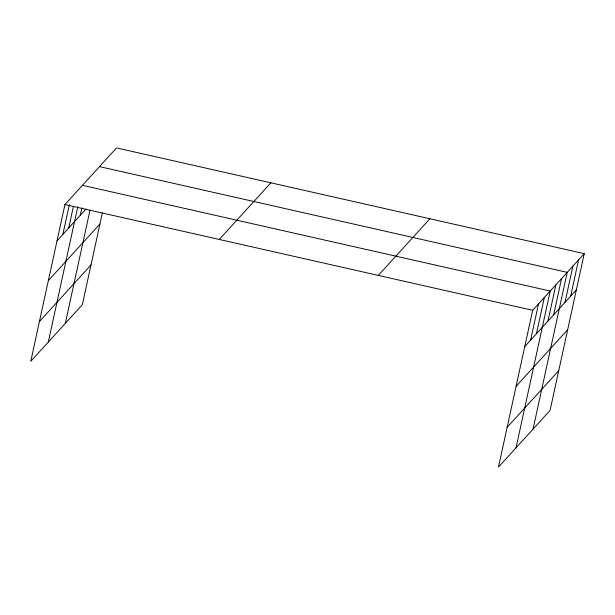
<?xml version="1.0" encoding="UTF-8"?>
<svg xmlns="http://www.w3.org/2000/svg" width="615" height="615" viewBox="0 0 615 615"><rect width="100%" height="100%" fill="white"/><g stroke="black" fill="none" stroke-linecap="round" stroke-linejoin="round"><path stroke-width="0.92" d="M584.25 253.649L532.659 310.306L498.481 467.077L550.071 410.428L584.25 253.649L116.519 147.923L64.929 204.572L30.75 361.351L82.341 304.694L102.367 212.859M62.868 234.423L69.357 204.664M68.719 228.004L73.385 206.617M48.293 342.086L77.805 206.702M80.242 215.35L81.864 207.908M65.313 323.39L89.975 210.284M530.599 340.149L538.509 303.887M536.449 333.73L544.352 297.46M516.016 447.812L550.202 291.041L82.472 185.315M547.965 321.076L555.875 284.814M553.646 314.842L561.549 278.58M533.044 429.116L567.222 272.345L99.499 166.619M564.993 302.38L572.903 266.118M570.666 296.153L578.577 259.884M57.026 240.842L85.916 209.115M48.354 280.609L99.945 223.96M39.422 321.584L91.012 264.927M219.278 239.466L270.869 182.816M378.31 275.412L429.9 218.763M524.756 346.568L576.34 289.919M516.085 386.335L567.676 329.686M507.152 427.31L558.735 370.661M64.929 204.572L532.659 310.306"/></g></svg>
